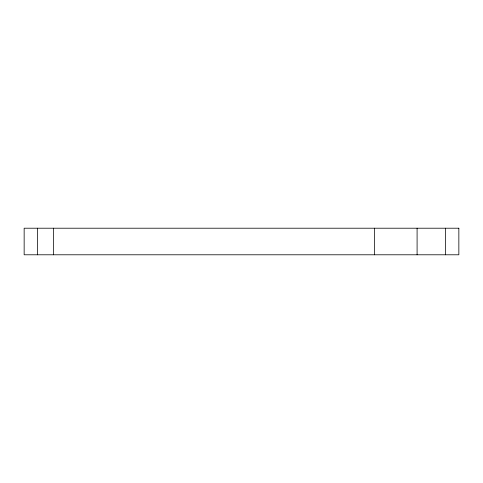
<?xml version="1.0" encoding="UTF-8"?>
<svg xmlns="http://www.w3.org/2000/svg" width="483" height="483" viewBox="0 0 483 483"><rect width="100%" height="100%" fill="white"/><g stroke="black" fill="none" stroke-linecap="round" stroke-linejoin="round"><path stroke-width="0.72" d="M445.561 228.211L445.561 254.789M417.089 228.211L417.089 254.789M374.379 228.211L374.379 254.789M53.625 228.211L53.625 254.789M37.439 228.211L37.439 254.789M458.85 228.211L24.15 228.211L24.15 254.789L458.85 254.789L458.85 228.211"/></g></svg>
